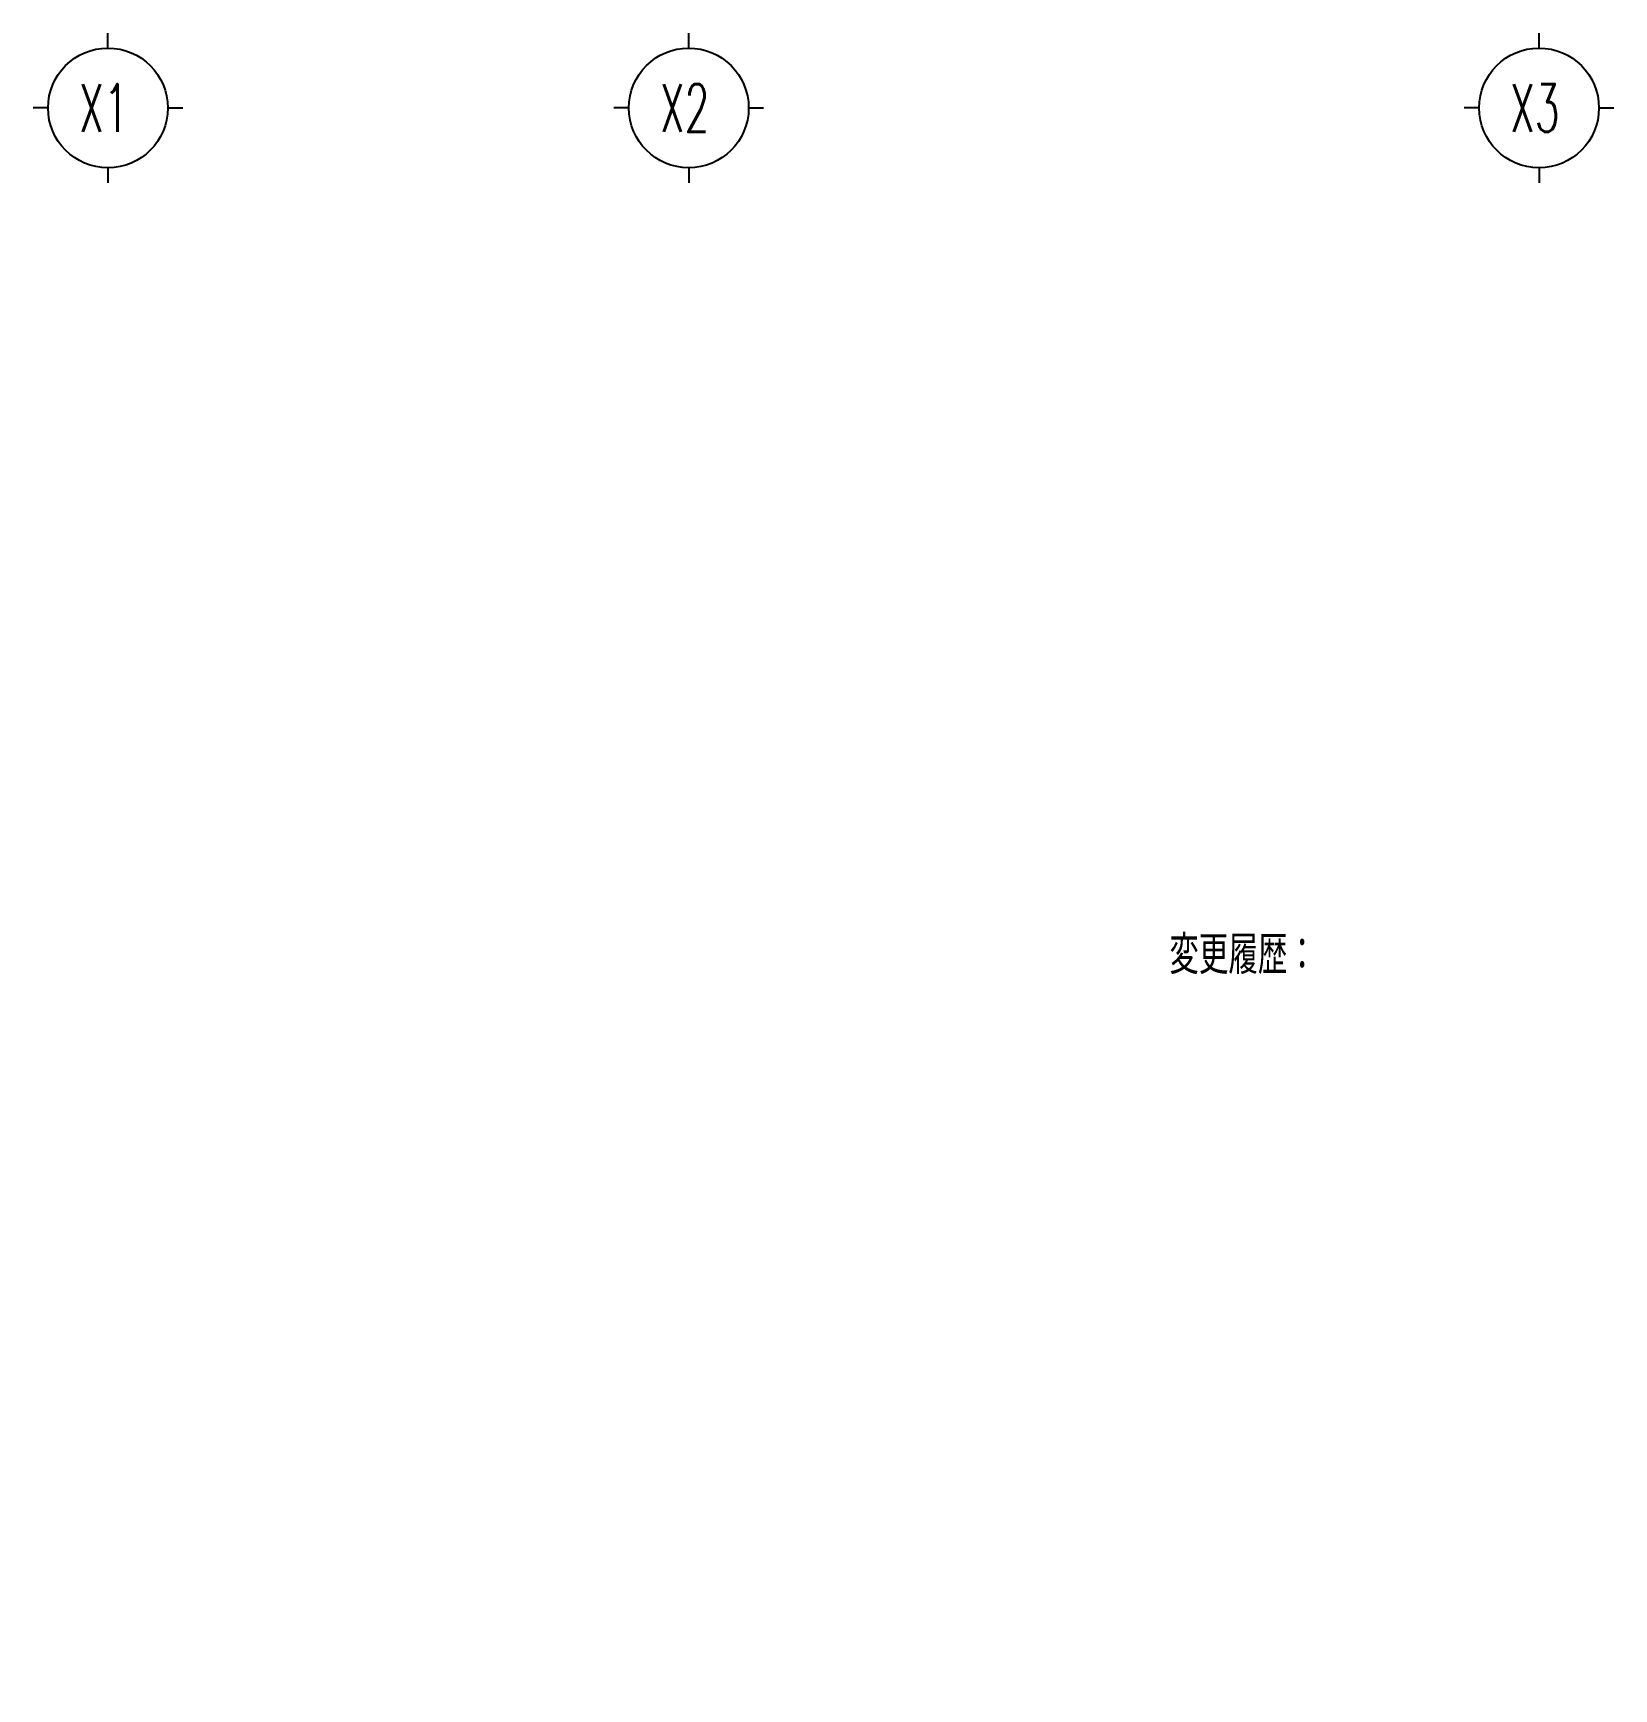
# Model space of a CAD drawing. Header units: millimetres. Extents: x -87051 to 180003, y -2961 to 97158.
# Drawn here: x 10105 to 23305, y -2961 to 10863 of the extents above; entities that cross this region are included whole.
import ezdxf
from ezdxf.enums import TextEntityAlignment as Align

# ---------------------------------------------------------------- set-up
doc = ezdxf.new("R2010")
doc.units = ezdxf.units.MM
doc.header["$LTSCALE"] = 0.2
doc.header["$PDMODE"] = 1
doc.layers.get('Defpoints').update_dxf_attribs({"color": 40})
doc.styles.add('KANSIM', font='SIMPLEX.shx', dxfattribs={"width": 0.7, "bigfont": 'extfont2.shx'})
doc.styles.get("Standard").update_dxf_attribs({"font": 'simplex.shx', "width": 0.8, "height": 700, "bigfont": 'extfont2.shx'})

msp = doc.modelspace()

# ---------------------------------------------------------------- linework, layer by layer
at = {"color": 8, "linetype": 'Continuous'}
for p, q in [((10730.4, 10738.1), (10730.4, 10863.1)), ((15580.4, 10738.1), (15580.4, 10863.1)), ((22680.4, 10738.1), (22680.4, 10863.1)), ((10230.4, 10238.1), (10105.4, 10238.1)), ((11230.4, 10238.1), (11355.4, 10238.1)), ((15080.4, 10238.1), (14955.4, 10238.1)), ((16080.4, 10238.1), (16205.4, 10238.1)), ((22180.4, 10238.1), (22055.4, 10238.1)), ((23180.4, 10238.1), (23305.4, 10238.1)), ((10730.4, 9738.1), (10730.4, 9613.1)), ((15580.4, 9738.1), (15580.4, 9613.1)), ((22680.4, 9738.1), (22680.4, 9613.1))]:
    msp.add_line(p, q, dxfattribs=at)
for centre in [(10730.4, 10238.1), (15580.4, 10238.1), (22680.4, 10238.1)]:
    msp.add_circle(centre, 500, dxfattribs=at)
at = {"color": 1}
msp.add_point((19249.5, -2961.1), dxfattribs=at)

# ---------------------------------------------------------------- texts
at = {"color": 8, "width": 0.6}
for s, p in [('X1', (10490.4, 10038.1)), ('X2', (15340.4, 10038.1)), ('X3', (22440.4, 10038.1))]:
    msp.add_text(s, height=400, dxfattribs=at).set_placement(p)
at = {"layer": 'Defpoints', "style": 'KANSIM', "width": 0.7}
msp.add_text('変更履歴：', height=320, dxfattribs=at).set_placement((19593.5, 3167.1), align=Align.MIDDLE_LEFT)

doc.saveas('drawing.dxf')
